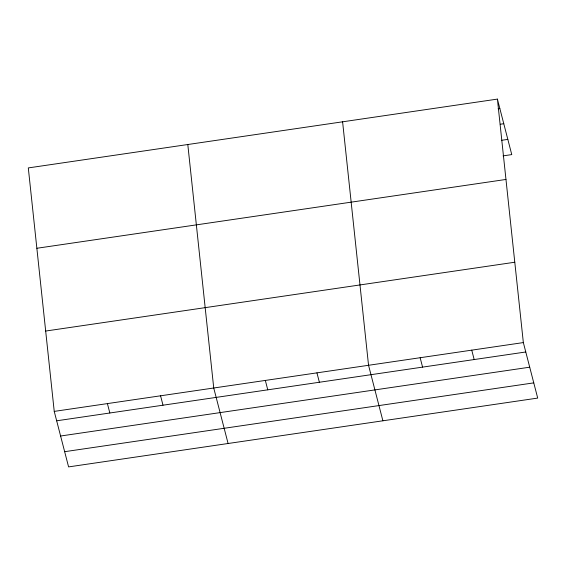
<?xml version="1.0" encoding="UTF-8"?>
<svg xmlns="http://www.w3.org/2000/svg" width="566" height="566" viewBox="0 0 566 566"><rect width="100%" height="100%" fill="white"/><g stroke="black" fill="none" stroke-linecap="round" stroke-linejoin="round"><path stroke-width="0.85" d="M497.408 99.1L28.3 167.918L54.237 411.397L68.592 466.9L537.7 398.082L523.345 342.579L497.408 99.1L511.763 154.603L503.018 155.883M498.087 108.764L499.842 108.509M500.273 124.23L503.775 123.721M501.702 140.29L507.829 139.392M36.861 248.269L505.969 179.45M45.676 331.046L514.784 262.235M54.237 411.397L523.345 342.579M56.671 420.8L525.779 351.981M60.604 436.011L529.712 367.192M64.658 451.689L533.766 382.871M471.747 350.149L474.174 359.551M420.142 357.719L422.576 367.122M382.892 420.793L368.544 365.289L342.6 121.81M316.939 372.86L319.373 382.262M265.341 380.43L267.768 389.832M228.091 443.503L213.736 388L187.799 144.521M160.567 395.797L163.001 405.199M107.406 403.6L109.839 413.003"/></g></svg>
